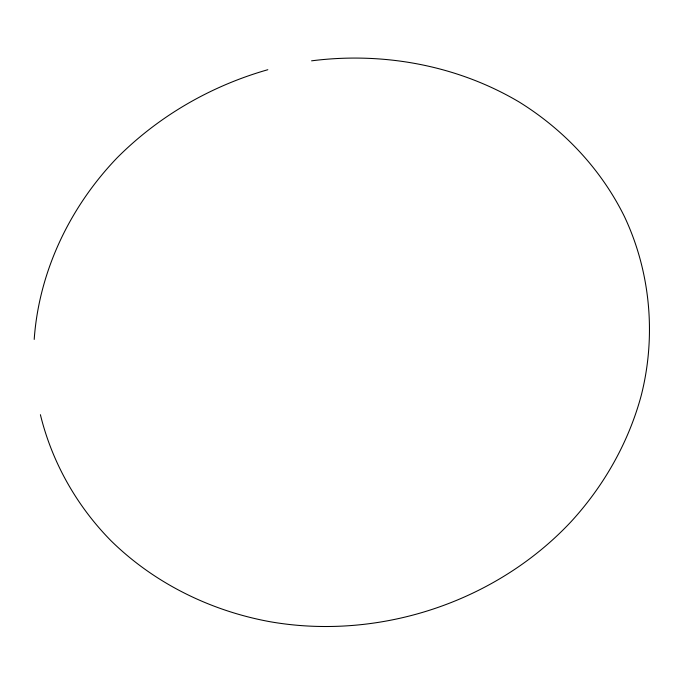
<?xml version="1.0" encoding="UTF-8"?>
<svg xmlns="http://www.w3.org/2000/svg" width="684" height="684" viewBox="0 0 684 684"><rect width="100%" height="100%" fill="white"/><g stroke="black" fill="none" stroke-linecap="round" stroke-linejoin="round"><path stroke-width="1.03" d="M34.2 339.426C38.971 271.3 70.067 206.816 117.144 157.79C158.782 115.981 211.134 85.842 267.82 69.717M311.588 60.833C382.98 51.693 457.211 65.211 519.318 102.096C563.984 129.815 601.082 169.247 624.398 216.495C650.638 272.07 656.349 336.272 641.164 395.754C628.476 442.582 604.032 485.649 571.337 521.396C495.917 602.211 379.278 640.626 270.505 621.799C210.894 611.026 154.345 583.349 111.013 540.762C76.702 505.938 51.984 462.213 40.399 414.692"/></g></svg>
